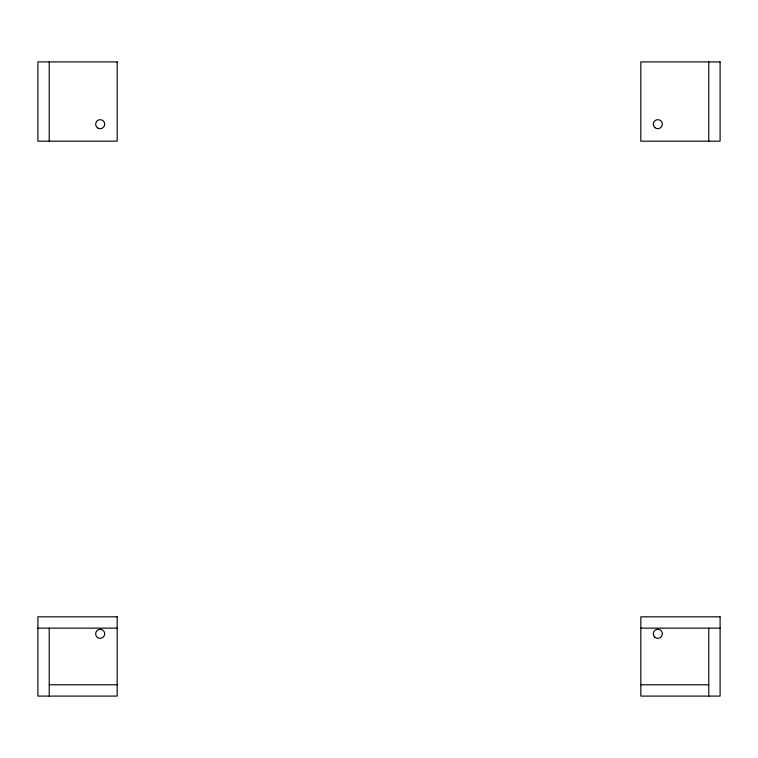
<?xml version="1.0" encoding="UTF-8"?>
<svg xmlns="http://www.w3.org/2000/svg" width="758" height="758" viewBox="0 0 758 758"><rect width="100%" height="100%" fill="white"/><g stroke="black" fill="none" stroke-linecap="round" stroke-linejoin="round"><path stroke-width="1.14" d="M37.9 628.145L117.177 628.145M640.823 628.145L720.1 628.145M49.223 684.768L117.177 684.768M640.823 684.768L708.777 684.768M708.777 61.91L708.777 141.178M708.777 628.145L708.777 696.09M49.223 61.91L49.223 141.178M49.223 628.145L49.223 696.09M117.177 61.91L37.9 61.91L37.9 141.178L117.177 141.178L117.177 61.91M720.1 61.91L640.823 61.91L640.823 141.178L720.1 141.178L720.1 61.91M117.177 616.822L37.9 616.822L37.9 696.09L117.177 696.09L117.177 616.822M720.1 616.822L640.823 616.822L640.823 696.09L720.1 696.09L720.1 616.822M654.893 637.27A4.529 4.529 0 0 0 662.274 634.598A4.529 4.529 0 0 0 656.276 629.547A4.529 4.529 0 0 0 654.893 637.27M654.893 127.657A4.529 4.529 0 0 0 662.274 124.985A4.529 4.529 0 0 0 656.276 119.935A4.529 4.529 0 0 0 654.893 127.657M97.593 637.525A4.529 4.529 0 0 0 104.699 634.19A4.529 4.529 0 0 0 98.265 629.699A4.529 4.529 0 0 0 97.593 637.525M97.593 127.912A4.529 4.529 0 0 0 104.699 124.577A4.529 4.529 0 0 0 98.265 120.096A4.529 4.529 0 0 0 97.593 127.912"/></g></svg>
